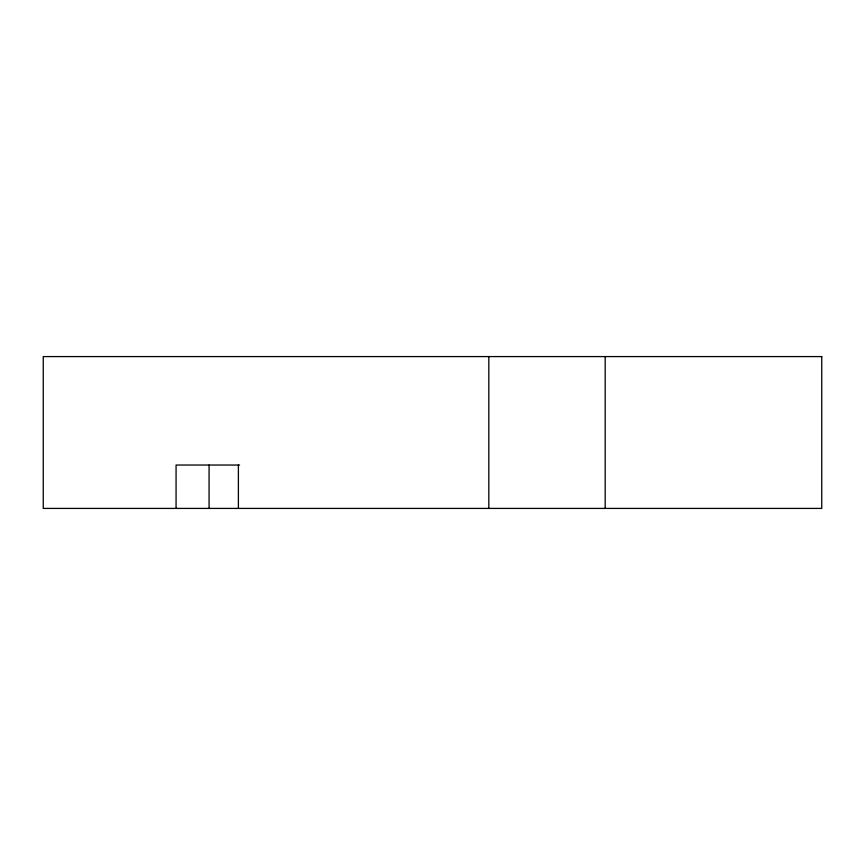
<?xml version="1.0" encoding="UTF-8"?>
<svg xmlns="http://www.w3.org/2000/svg" width="865" height="865" viewBox="0 0 865 865"><rect width="100%" height="100%" fill="white"/><g stroke="black" fill="none" stroke-linecap="round" stroke-linejoin="round"><path stroke-width="1.3" d="M239.573 465.035L176.071 465.035L176.071 508.415M605.186 356.585L605.186 508.415M488.822 356.585L488.822 508.415M238.394 465.035L238.394 508.415M209.071 465.035L209.071 508.415M821.75 356.585L43.25 356.585L43.25 508.415L821.75 508.415L821.75 356.585"/></g></svg>
